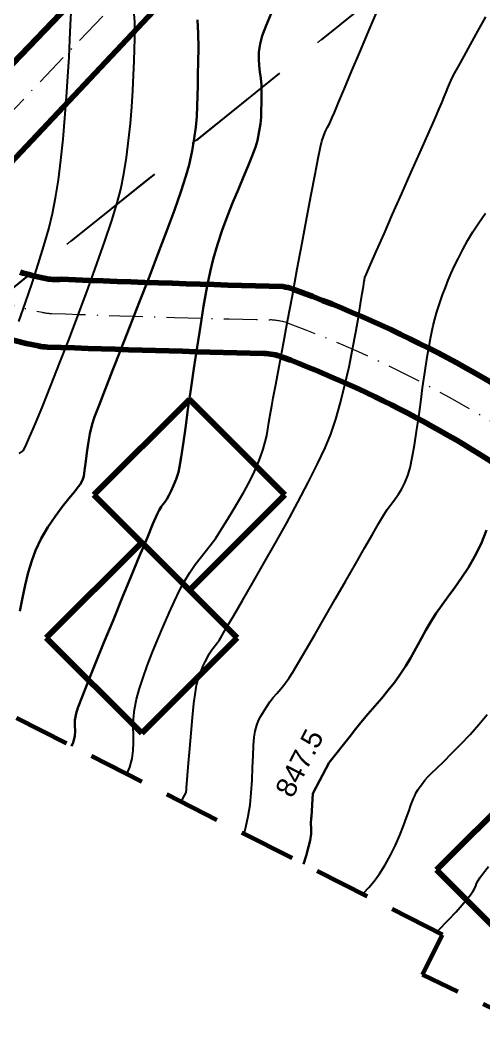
# Model space of a CAD drawing. Header units: metres. Extents: x -84 to 383, y -1857 to -1252.
# Drawn here: x 78.7 to 119.9, y -1706.2 to -1616.4 of the extents above; entities that cross this region are included whole.
import ezdxf

# ---------------------------------------------------------------- set-up
doc = ezdxf.new("R2010")
doc.units = ezdxf.units.M
doc.header["$MEASUREMENT"] = 0
for name, pattern in [('13', [5, 3, -1, 0, -1]), ('DASHED', [0.75, 0.5, -0.25]), ('HIDDEN2', [4.7625, 3.175, -1.5875])]:
    doc.linetypes.add(name, pattern=pattern)
for name, color, linetype in [('2', 5, 'Continuous'), ('CONT-MNR', 34, 'Continuous'), ('OGR', 41, 'Continuous')]:
    doc.layers.add(name, color=color, linetype=linetype)
for name, color, linetype, lineweight in [('new shit', 6, 'Continuous', 100), ('OS', 1, '13', 20), ('REGO', 1, 'Continuous', 25)]:
    doc.layers.add(name, color=color, linetype=linetype, lineweight=lineweight)
doc.styles.get("Standard").update_dxf_attribs({"font": 'arial.ttf'})

msp = doc.modelspace()

# ---------------------------------------------------------------- linework, layer by layer
at = {"layer": '2', "linetype": 'HIDDEN2', "ltscale": 3}
msp.add_line((246.378, -1504.585), (69.313, -1647.217), dxfattribs=at)
at = {"layer": '2', "linetype": 'HIDDEN2', "lineweight": 20, "ltscale": 3}
msp.add_line((246.031, -1504.87), (68.966, -1647.501), dxfattribs=at)
at = {"layer": 'CONT-MNR'}
for p, q in [((83.162, -1616.777), (83.205, -1615.701)), ((88.866, -1616.505), (88.803, -1615.812)), ((109.636, -1617.393), (110.427, -1615.513)), ((119.36, -1617.353), (120.075, -1616.061)), ((83.101, -1618.117), (83.162, -1616.777)), ((88.877, -1617.328), (88.866, -1616.505)), ((88.859, -1618.024), (88.877, -1617.328)), ((108.864, -1619.229), (109.636, -1617.393)), ((118.704, -1618.534), (119.36, -1617.353)), ((83.021, -1619.669), (83.101, -1618.117)), ((88.835, -1618.935), (88.859, -1618.024)), ((118.13, -1619.568), (118.704, -1618.534)), ((82.922, -1621.382), (83.021, -1619.669)), ((88.801, -1620.028), (88.835, -1618.935)), ((108.143, -1620.942), (108.864, -1619.229)), ((117.659, -1620.421), (118.13, -1619.568)), ((88.751, -1621.271), (88.801, -1620.028)), ((117.312, -1621.058), (117.659, -1620.421)), ((82.801, -1623.206), (82.922, -1621.382)), ((88.683, -1622.631), (88.751, -1621.271)), ((107.506, -1622.456), (108.143, -1620.942)), ((116.871, -1621.968), (117.113, -1621.444)), ((117.113, -1621.444), (117.312, -1621.058)), ((116.538, -1622.779), (116.693, -1622.39)), ((116.693, -1622.39), (116.871, -1621.968)), ((82.657, -1625.087), (82.801, -1623.206)), ((88.591, -1624.075), (88.683, -1622.631)), ((106.984, -1623.694), (107.506, -1622.456)), ((116.147, -1623.739), (116.369, -1623.206)), ((116.369, -1623.206), (116.538, -1622.779)), ((88.471, -1625.571), (88.591, -1624.075)), ((106.61, -1624.58), (106.984, -1623.694)), ((115.922, -1624.254), (116.147, -1623.739)), ((82.489, -1626.976), (82.657, -1625.087)), ((106.194, -1625.524), (106.416, -1625.037)), ((106.416, -1625.037), (106.61, -1624.58)), ((115.495, -1625.228), (115.922, -1624.254)), ((88.319, -1627.084), (88.471, -1625.571)), ((105.83, -1626.255), (106.003, -1625.906)), ((106.003, -1625.906), (106.194, -1625.524)), ((114.906, -1626.565), (115.495, -1625.228)), ((105.491, -1627.147), (105.664, -1626.645)), ((105.664, -1626.645), (105.83, -1626.255)), ((114.199, -1628.171), (114.906, -1626.565)), ((82.296, -1628.821), (82.489, -1626.976)), ((88.13, -1628.584), (88.319, -1627.084)), ((105.171, -1628.649), (105.376, -1627.64)), ((105.376, -1627.64), (105.491, -1627.147)), ((87.9, -1630.036), (88.13, -1628.584)), ((104.891, -1630.09), (105.171, -1628.649)), ((113.416, -1629.95), (114.199, -1628.171)), ((82.077, -1630.571), (82.296, -1628.821)), ((87.625, -1631.409), (87.9, -1630.036)), ((104.55, -1631.881), (104.891, -1630.09)), ((112.598, -1631.808), (113.416, -1629.95)), ((81.829, -1632.173), (82.077, -1630.571)), ((81.553, -1633.578), (81.829, -1632.173)), ((87.302, -1632.636), (87.625, -1631.409)), ((104.163, -1633.937), (104.55, -1631.881)), ((111.787, -1633.65), (112.598, -1631.808)), ((86.824, -1634.198), (87.302, -1632.636)), ((81.213, -1634.952), (81.553, -1633.578)), ((103.744, -1636.177), (104.163, -1633.937)), ((111.027, -1635.38), (111.787, -1633.65)), ((119.446, -1634.416), (120.038, -1633.552)), ((80.787, -1636.471), (81.213, -1634.952)), ((86.216, -1636.028), (86.824, -1634.198)), ((118.924, -1635.222), (119.446, -1634.416)), ((110.358, -1636.903), (111.027, -1635.38)), ((118.483, -1635.963), (118.924, -1635.222)), ((80.293, -1638.093), (80.787, -1636.471)), ((85.507, -1638.057), (86.216, -1636.028)), ((103.309, -1638.516), (103.744, -1636.177)), ((118.025, -1636.798), (118.483, -1635.963)), ((109.823, -1638.126), (110.358, -1636.903)), ((117.29, -1638.238), (117.631, -1637.549)), ((117.631, -1637.549), (118.025, -1636.798)), ((79.744, -1639.779), (80.293, -1638.093)), ((84.725, -1640.221), (85.507, -1638.057)), ((102.872, -1640.872), (103.309, -1638.516)), ((109.464, -1638.951), (109.823, -1638.126)), ((116.992, -1638.887), (117.29, -1638.238)), ((109.255, -1639.624), (109.277, -1639.472)), ((109.277, -1639.472), (109.324, -1639.286)), ((109.324, -1639.286), (109.464, -1638.951)), ((116.723, -1639.519), (116.992, -1638.887)), ((79.157, -1641.489), (79.744, -1639.779)), ((83.897, -1642.452), (84.725, -1640.221)), ((109.088, -1640.698), (109.183, -1640.077)), ((109.183, -1640.077), (109.224, -1639.815)), ((109.224, -1639.815), (109.255, -1639.624)), ((116.229, -1640.825), (116.473, -1640.157)), ((116.473, -1640.157), (116.723, -1639.519)), ((102.448, -1643.161), (102.872, -1640.872)), ((108.943, -1641.622), (109.088, -1640.698)), ((115.981, -1641.543), (116.229, -1640.825)), ((78.548, -1643.181), (79.157, -1641.489)), ((108.749, -1642.793), (108.943, -1641.622)), ((115.729, -1642.323), (115.981, -1641.543)), ((83.051, -1644.683), (83.897, -1642.452)), ((108.511, -1644.155), (108.749, -1642.793)), ((115.396, -1643.563), (115.54, -1642.979)), ((115.54, -1642.979), (115.729, -1642.323)), ((102.052, -1645.301), (102.448, -1643.161)), ((115.277, -1644.126), (115.396, -1643.563)), ((82.215, -1646.848), (83.051, -1644.683)), ((108.229, -1645.654), (108.511, -1644.155)), ((115.041, -1645.395), (115.165, -1644.72)), ((115.165, -1644.72), (115.277, -1644.126)), ((101.698, -1647.208), (102.052, -1645.301)), ((107.908, -1647.232), (108.229, -1645.654)), ((114.886, -1646.204), (115.041, -1645.395)), ((114.754, -1646.963), (114.886, -1646.204)), ((81.416, -1648.879), (82.215, -1646.848)), ((101.401, -1648.799), (101.698, -1647.208)), ((107.551, -1648.835), (107.908, -1647.232)), ((114.608, -1647.949), (114.754, -1646.963)), ((114.45, -1649.102), (114.608, -1647.949)), ((80.681, -1650.709), (81.416, -1648.879)), ((101.177, -1649.991), (101.401, -1648.799)), ((107.159, -1650.406), (107.551, -1648.835)), ((114.282, -1650.364), (114.45, -1649.102)), ((101.038, -1650.701), (101.177, -1649.991)), ((80.039, -1652.273), (80.681, -1650.709)), ((100.888, -1651.504), (101.038, -1650.701)), ((106.736, -1651.889), (107.159, -1650.406)), ((114.104, -1651.676), (114.282, -1650.364)), ((100.781, -1652.177), (100.888, -1651.504)), ((106.284, -1653.23), (106.736, -1651.889)), ((113.92, -1652.977), (114.104, -1651.676)), ((79.518, -1653.503), (80.039, -1652.273)), ((100.596, -1653.335), (100.691, -1652.772)), ((100.691, -1652.772), (100.781, -1652.177)), ((79.144, -1654.332), (79.518, -1653.503)), ((100.47, -1653.916), (100.596, -1653.335)), ((105.788, -1654.431), (106.284, -1653.23)), ((113.731, -1654.209), (113.92, -1652.977)), ((78.591, -1654.951), (78.945, -1654.694)), ((78.945, -1654.694), (79.144, -1654.332)), ((100.025, -1655.326), (100.287, -1654.563)), ((100.287, -1654.563), (100.47, -1653.916)), ((105.111, -1655.876), (105.788, -1654.431)), ((113.537, -1655.313), (113.731, -1654.209)), ((99.726, -1656.067), (100.025, -1655.326)), ((113.343, -1656.228), (113.537, -1655.313)), ((99.377, -1656.826), (99.726, -1656.067)), ((104.291, -1657.51), (105.111, -1655.876)), ((113.148, -1656.896), (113.343, -1656.228)), ((98.985, -1657.6), (99.377, -1656.826)), ((112.871, -1657.564), (113.148, -1656.896)), ((98.556, -1658.388), (98.985, -1657.6)), ((103.365, -1659.274), (104.291, -1657.51)), ((112.304, -1658.555), (112.592, -1658.1)), ((112.592, -1658.1), (112.871, -1657.564)), ((97.617, -1659.996), (98.098, -1659.188)), ((98.098, -1659.188), (98.556, -1658.388)), ((111.671, -1659.418), (111.999, -1658.977)), ((111.999, -1658.977), (112.304, -1658.555)), ((97.119, -1660.811), (97.617, -1659.996)), ((102.37, -1661.111), (103.365, -1659.274)), ((110.917, -1660.55), (111.313, -1659.925)), ((111.313, -1659.925), (111.671, -1659.418)), ((96.612, -1661.63), (97.119, -1660.811)), ((110.565, -1661.154), (110.917, -1660.55)), ((96.063, -1662.465), (96.612, -1661.63)), ((101.343, -1662.964), (102.37, -1661.111)), ((110.019, -1662.099), (110.565, -1661.154)), ((95.568, -1663.136), (96.063, -1662.465)), ((109.319, -1663.317), (110.019, -1662.099)), ((94.666, -1664.255), (95.108, -1663.71)), ((95.108, -1663.71), (95.568, -1663.136)), ((100.321, -1664.774), (101.343, -1662.964)), ((108.505, -1664.737), (109.319, -1663.317)), ((94.222, -1664.836), (94.666, -1664.255)), ((93.759, -1665.522), (94.222, -1664.836)), ((99.341, -1666.484), (100.321, -1664.774)), ((107.615, -1666.289), (108.505, -1664.737)), ((92.855, -1667.148), (93.257, -1666.379)), ((93.257, -1666.379), (93.759, -1665.522)), ((106.69, -1667.901), (107.615, -1666.289)), ((92.403, -1668.081), (92.855, -1667.148)), ((98.442, -1668.037), (99.341, -1666.484)), ((91.915, -1669.139), (92.403, -1668.081)), ((97.659, -1669.374), (98.442, -1668.037)), ((105.768, -1669.504), (106.69, -1667.901)), ((91.411, -1670.283), (91.915, -1669.139)), ((97.03, -1670.439), (97.659, -1669.374)), ((104.889, -1671.027), (105.768, -1669.504)), ((90.908, -1671.476), (91.411, -1670.283)), ((96.592, -1671.174), (97.03, -1670.439)), ((90.422, -1672.679), (90.908, -1671.476)), ((96.137, -1671.879), (96.382, -1671.521)), ((96.382, -1671.521), (96.592, -1671.174)), ((104.093, -1672.401), (104.889, -1671.027)), ((89.971, -1673.854), (90.422, -1672.679)), ((95.492, -1672.781), (95.718, -1672.414)), ((95.718, -1672.414), (95.924, -1672.145)), ((95.924, -1672.145), (96.137, -1671.879)), ((103.417, -1673.554), (104.093, -1672.401)), ((94.923, -1673.911), (95.124, -1673.481)), ((95.124, -1673.481), (95.317, -1673.104)), ((95.317, -1673.104), (95.492, -1672.781)), ((102.903, -1674.416), (103.417, -1673.554)), ((89.573, -1674.962), (89.971, -1673.854)), ((94.534, -1674.945), (94.724, -1674.399)), ((94.724, -1674.399), (94.923, -1673.911)), ((102.589, -1674.917), (102.903, -1674.416)), ((89.245, -1675.965), (89.573, -1674.962)), ((94.364, -1675.551), (94.534, -1674.945)), ((102.201, -1675.454), (102.589, -1674.917)), ((89.005, -1676.825), (89.245, -1675.965)), ((94.127, -1677.197), (94.251, -1676.195)), ((94.251, -1676.195), (94.364, -1675.551)), ((101.179, -1676.661), (101.499, -1676.292)), ((101.499, -1676.292), (101.838, -1675.901)), ((101.838, -1675.901), (102.201, -1675.454)), ((88.827, -1677.74), (89.005, -1676.825)), ((100.59, -1677.463), (100.877, -1677.04)), ((100.877, -1677.04), (101.179, -1676.661)), ((88.75, -1678.56), (88.827, -1677.74)), ((93.998, -1678.445), (94.127, -1677.197)), ((100.063, -1678.337), (100.293, -1677.944)), ((100.293, -1677.944), (100.59, -1677.463)), ((88.737, -1679.311), (88.75, -1678.56)), ((93.87, -1679.823), (93.998, -1678.445)), ((99.717, -1679.13), (99.878, -1678.71)), ((99.878, -1678.71), (100.063, -1678.337)), ((119.458, -1679.068), (120.177, -1678.175)), ((88.754, -1680.016), (88.737, -1679.311)), ((93.75, -1681.217), (93.87, -1679.823)), ((99.476, -1680.183), (99.56, -1679.665)), ((99.56, -1679.665), (99.717, -1679.13)), ((118.669, -1679.961), (119.458, -1679.068)), ((88.737, -1681.385), (88.765, -1680.699)), ((88.765, -1680.699), (88.754, -1680.016)), ((99.419, -1680.931), (99.476, -1680.183)), ((117.855, -1680.824), (118.669, -1679.961)), ((88.633, -1682.096), (88.737, -1681.385)), ((93.645, -1682.512), (93.75, -1681.217)), ((99.378, -1681.855), (99.419, -1680.931)), ((116.328, -1682.348), (117.06, -1681.63)), ((117.06, -1681.63), (117.855, -1680.824)), ((88.418, -1682.857), (88.633, -1682.096)), ((93.56, -1683.595), (93.645, -1682.512)), ((99.339, -1682.9), (99.378, -1681.855)), ((115.703, -1682.951), (116.328, -1682.348)), ((88.156, -1683.488), (88.418, -1682.857)), ((99.289, -1684.013), (99.339, -1682.9)), ((114.954, -1683.697), (115.231, -1683.411)), ((115.231, -1683.411), (115.703, -1682.951)), ((93.478, -1684.665), (93.502, -1684.351)), ((93.502, -1684.351), (93.56, -1683.595)), ((99.217, -1685.141), (99.289, -1684.013)), ((114.221, -1684.583), (114.426, -1684.314)), ((114.426, -1684.314), (114.662, -1684.034)), ((114.662, -1684.034), (114.954, -1683.697)), ((93.291, -1685.376), (93.426, -1685.108)), ((93.426, -1685.108), (93.448, -1685.038)), ((93.448, -1685.038), (93.458, -1684.911)), ((93.458, -1684.911), (93.478, -1684.665)), ((99.108, -1686.228), (99.217, -1685.141)), ((113.748, -1685.408), (113.857, -1685.173)), ((113.857, -1685.173), (114.021, -1684.885)), ((114.021, -1684.885), (114.221, -1684.583)), ((92.999, -1685.956), (93.291, -1685.376)), ((113.41, -1686.243), (113.519, -1685.957)), ((113.519, -1685.957), (113.65, -1685.65)), ((113.65, -1685.65), (113.748, -1685.408)), ((98.952, -1687.221), (99.108, -1686.228)), ((113.02, -1687.343), (113.243, -1686.716)), ((113.243, -1686.716), (113.41, -1686.243)), ((98.74, -1688.2), (98.952, -1687.221)), ((112.743, -1688.089), (113.02, -1687.343)), ((98.586, -1688.803), (98.74, -1688.2)), ((112.414, -1688.919), (112.743, -1688.089)), ((112.033, -1689.798), (112.414, -1688.919)), ((111.602, -1690.692), (112.033, -1689.798)), ((111.124, -1691.567), (111.602, -1690.692)), ((110.136, -1693.005), (110.625, -1692.347)), ((110.625, -1692.347), (111.124, -1691.567)), ((119.542, -1692.708), (119.865, -1692.28)), ((119.865, -1692.28), (120.309, -1691.708)), ((109.656, -1693.574), (110.136, -1693.005)), ((119.175, -1693.441), (119.248, -1693.215)), ((119.248, -1693.215), (119.374, -1692.95)), ((119.374, -1692.95), (119.542, -1692.708)), ((109.115, -1694.169), (109.188, -1694.09)), ((109.188, -1694.09), (109.656, -1693.574)), ((118.435, -1694.553), (118.697, -1694.215)), ((118.697, -1694.215), (118.906, -1693.93)), ((118.906, -1693.93), (119.051, -1693.707)), ((119.051, -1693.707), (119.175, -1693.441)), ((117.785, -1695.336), (118.128, -1694.93)), ((118.128, -1694.93), (118.435, -1694.553)), ((116.749, -1696.446), (117.423, -1695.731)), ((117.423, -1695.731), (117.785, -1695.336)), ((115.845, -1697.397), (116.749, -1696.446)), ((115.715, -1697.533), (115.845, -1697.397))]:
    msp.add_line(p, q, dxfattribs=at)
at = {"layer": 'CONT-MNR', "lineweight": 30}
for p, q in [((100.539, -1616.845), (100.999, -1615.766)), ((94.495, -1617.564), (94.444, -1616.347)), ((100.192, -1617.765), (100.539, -1616.845)), ((94.521, -1618.832), (94.495, -1617.564)), ((99.997, -1618.464), (100.192, -1617.765)), ((94.509, -1620.111), (94.521, -1618.832)), ((99.898, -1619.208), (99.997, -1618.464)), ((99.882, -1619.845), (99.898, -1619.208)), ((94.485, -1621.189), (94.509, -1620.111)), ((99.923, -1620.417), (99.882, -1619.845)), ((99.996, -1620.967), (99.923, -1620.417)), ((94.47, -1622.181), (94.485, -1621.189)), ((100.074, -1621.535), (99.996, -1620.967)), ((94.453, -1623.117), (94.47, -1622.181)), ((100.131, -1622.164), (100.074, -1621.535)), ((100.141, -1622.895), (100.131, -1622.164)), ((94.422, -1624.028), (94.453, -1623.117)), ((100.124, -1623.724), (100.141, -1622.895)), ((94.368, -1624.943), (94.422, -1624.028)), ((100.112, -1624.403), (100.124, -1623.724)), ((94.279, -1625.892), (94.368, -1624.943)), ((100.036, -1625.6), (100.089, -1625.004)), ((100.089, -1625.004), (100.112, -1624.403)), ((94.145, -1626.904), (94.279, -1625.892)), ((99.935, -1626.265), (100.036, -1625.6)), ((93.955, -1628.01), (94.145, -1626.904)), ((99.77, -1627.07), (99.935, -1626.265)), ((99.313, -1628.445), (99.591, -1627.686)), ((99.591, -1627.686), (99.77, -1627.07)), ((93.697, -1629.239), (93.955, -1628.01)), ((98.955, -1629.331), (99.313, -1628.445)), ((93.416, -1630.268), (93.697, -1629.239)), ((98.536, -1630.325), (98.955, -1629.331)), ((92.97, -1631.642), (93.416, -1630.268)), ((98.076, -1631.411), (98.536, -1630.325)), ((92.388, -1633.297), (92.97, -1631.642)), ((97.594, -1632.572), (98.076, -1631.411)), ((97.109, -1633.792), (97.594, -1632.572)), ((91.697, -1635.173), (92.388, -1633.297)), ((96.641, -1635.053), (97.109, -1633.792)), ((90.927, -1637.206), (91.697, -1635.173)), ((96.209, -1636.339), (96.641, -1635.053)), ((95.832, -1637.633), (96.209, -1636.339)), ((90.105, -1639.335), (90.927, -1637.206)), ((95.561, -1638.781), (95.832, -1637.633)), ((89.261, -1641.497), (90.105, -1639.335)), ((95.278, -1640.198), (95.561, -1638.781)), ((94.987, -1641.825), (95.278, -1640.198)), ((88.422, -1643.63), (89.261, -1641.497)), ((94.694, -1643.602), (94.987, -1641.825)), ((87.616, -1645.672), (88.422, -1643.63)), ((94.404, -1645.471), (94.694, -1643.602)), ((86.873, -1647.56), (87.616, -1645.672)), ((94.12, -1647.372), (94.404, -1645.471)), ((86.221, -1649.233), (86.873, -1647.56)), ((93.849, -1649.245), (94.12, -1647.372)), ((85.687, -1650.627), (86.221, -1649.233)), ((93.594, -1651.033), (93.849, -1649.245)), ((85.3, -1651.681), (85.687, -1650.627)), ((93.362, -1652.674), (93.594, -1651.033)), ((85.089, -1652.333), (85.3, -1651.681)), ((84.885, -1653.202), (85.089, -1652.333)), ((93.156, -1654.111), (93.362, -1652.674)), ((84.725, -1654.068), (84.885, -1653.202)), ((84.601, -1654.89), (84.725, -1654.068)), ((92.981, -1655.284), (93.156, -1654.111)), ((84.435, -1656.248), (84.506, -1655.63)), ((84.506, -1655.63), (84.601, -1654.89)), ((92.843, -1656.133), (92.981, -1655.284)), ((84.381, -1656.705), (84.435, -1656.248)), ((92.746, -1656.6), (92.843, -1656.133)), ((84.154, -1657.445), (84.247, -1657.235)), ((84.247, -1657.235), (84.335, -1656.963)), ((84.335, -1656.963), (84.381, -1656.705)), ((92.314, -1657.794), (92.538, -1657.232)), ((92.538, -1657.232), (92.746, -1656.6)), ((83.495, -1658.347), (83.848, -1657.923)), ((83.848, -1657.923), (84.018, -1657.698)), ((84.018, -1657.698), (84.154, -1657.445)), ((91.883, -1658.686), (92.091, -1658.28)), ((92.091, -1658.28), (92.314, -1657.794)), ((82.419, -1659.687), (83.004, -1658.944)), ((83.004, -1658.944), (83.495, -1658.347)), ((91.527, -1659.286), (91.707, -1659.006)), ((91.707, -1659.006), (91.883, -1658.686)), ((81.787, -1660.549), (82.419, -1659.687)), ((90.852, -1660.354), (91.021, -1659.977)), ((91.021, -1659.977), (91.198, -1659.695)), ((91.198, -1659.695), (91.362, -1659.49)), ((91.362, -1659.49), (91.527, -1659.286)), ((81.151, -1661.503), (81.787, -1660.549)), ((90.484, -1661.217), (90.852, -1660.354)), ((80.557, -1662.522), (81.151, -1661.503)), ((89.954, -1662.479), (90.484, -1661.217)), ((120.139, -1661.776), (119.643, -1662.978)), ((80.05, -1663.581), (80.557, -1662.522)), ((89.298, -1664.054), (89.954, -1662.479)), ((79.708, -1664.503), (80.05, -1663.581)), ((119.643, -1662.978), (119.098, -1664.074)), ((79.4, -1665.537), (79.708, -1664.503)), ((88.551, -1665.856), (89.298, -1664.054)), ((119.098, -1664.074), (118.519, -1665.079)), ((118.519, -1665.079), (117.921, -1666.003)), ((79.123, -1666.649), (79.4, -1665.537)), ((87.75, -1667.799), (88.551, -1665.856)), ((117.921, -1666.003), (117.321, -1666.859)), ((78.877, -1667.804), (79.123, -1666.649)), ((117.321, -1666.859), (116.735, -1667.66)), ((78.66, -1668.967), (78.877, -1667.804)), ((86.931, -1669.796), (87.75, -1667.799)), ((116.735, -1667.66), (116.176, -1668.418)), ((116.176, -1668.418), (115.662, -1669.145)), ((86.129, -1671.761), (86.931, -1669.796)), ((115.208, -1669.854), (114.731, -1670.678)), ((115.662, -1669.145), (115.208, -1669.854)), ((114.731, -1670.678), (114.349, -1671.372)), ((85.381, -1673.609), (86.129, -1671.761)), ((114.349, -1671.372), (114.021, -1671.986)), ((113.706, -1672.571), (113.364, -1673.175)), ((114.021, -1671.986), (113.706, -1672.571)), ((113.364, -1673.175), (112.953, -1673.849)), ((84.723, -1675.253), (85.381, -1673.609)), ((112.953, -1673.849), (112.432, -1674.643)), ((84.19, -1676.606), (84.723, -1675.253)), ((111.942, -1675.324), (111.397, -1676.016)), ((112.432, -1674.643), (111.942, -1675.324)), ((111.397, -1676.016), (110.812, -1676.717)), ((83.819, -1677.584), (84.19, -1676.606)), ((110.812, -1676.717), (110.203, -1677.43)), ((83.645, -1678.099), (83.819, -1677.584)), ((110.203, -1677.43), (109.584, -1678.154)), ((83.547, -1679.18), (83.55, -1678.69)), ((83.55, -1678.69), (83.645, -1678.099)), ((108.97, -1678.89), (108.375, -1679.639)), ((109.584, -1678.154), (108.97, -1678.89)), ((83.538, -1680.11), (83.565, -1679.632)), ((83.565, -1679.632), (83.547, -1679.18)), ((108.375, -1679.639), (108.134, -1679.967)), ((83.245, -1680.986), (83.395, -1680.676)), ((83.395, -1680.676), (83.538, -1680.11)), ((108.134, -1679.967), (106.149, -1682.451)), ((106.149, -1682.451), (104.694, -1685.213)), ((104.694, -1685.213), (104.581, -1687.248)), ((104.551, -1687.404), (104.529, -1687.882)), ((104.529, -1687.882), (104.541, -1688.327)), ((104.581, -1687.248), (104.551, -1687.404)), ((104.534, -1688.811), (104.455, -1689.405)), ((104.541, -1688.327), (104.534, -1688.811)), ((104.455, -1689.405), (104.316, -1689.962)), ((104.316, -1689.962), (104.087, -1690.745)), ((104.087, -1690.745), (103.853, -1691.488))]:
    msp.add_line(p, q, dxfattribs=at)
at = {"layer": 'new shit'}
for p, q in [((69.125, -1629.477), (110.428, -1586.477)), ((76.383, -1630.572), (116.198, -1588.271)), ((85.236, -1658.624), (93.722, -1650.139)), ((93.722, -1650.139), (102.207, -1658.624)), ((93.722, -1667.11), (85.236, -1658.624)), ((102.207, -1658.624), (93.722, -1667.11)), ((89.479, -1662.867), (80.994, -1671.352)), ((97.964, -1671.352), (89.479, -1662.867)), ((80.994, -1671.352), (89.479, -1679.838)), ((89.479, -1679.838), (97.964, -1671.352)), ((124.157, -1683.525), (115.671, -1692.011)), ((115.671, -1692.011), (124.157, -1700.496))]:
    msp.add_line(p, q, dxfattribs=at)
for centre, radius, start, end in [((89.588, -1599.538), 46.767, 216.05245, 258.5377), ((89.704, -1599.249), 41.072, 254.43343, 257.43941), ((81.859, -1634.458), 5, 257.43941, 275.84031), ((133.111, -400.166), 1240.304, 267.655285, 268.564732), ((101.209, -1645.011), 5, 70.03486, 80.37971), ((66.585, -1740.319), 106.402, 53.81848, 70.03486), ((81.288, -1640.473), 5, 258.5377, 268.05366), ((154.797, 522.641), 2169.363, 268.05366, 268.561198), ((100.201, -1651.036), 5, 69.36831, 88.5612), ((66.585, -1740.319), 100.402, 54.44856, 69.36831)]:
    msp.add_arc(centre, radius, start, end, dxfattribs=at)
at = {"layer": 'OS'}
msp.add_line((66.374, -1636.64), (113.309, -1587.376), dxfattribs=at)
for centre, radius, start, end in [((89.704, -1599.249), 44.072, 217.72268, 258.10956), ((81.653, -1637.483), 5, 258.10956, 268.06065), ((154.797, 522.641), 2166.363, 268.060649, 268.574471), ((100.779, -1648.049), 5, 69.66597, 88.57447), ((66.585, -1740.319), 103.402, 54.12849, 69.66597)]:
    msp.add_arc(centre, radius, start, end, dxfattribs=at)
at = {"layer": 'REGO', "linetype": 'DASHED', "lineweight": 60, "ltscale": 10}
for p, q in [((116.214, -1697.787), (24.055, -1650.822)), ((114.44, -1701.337), (116.214, -1697.787)), ((124.337, -1706.156), (114.44, -1701.337))]:
    msp.add_line(p, q, dxfattribs=at)

# ---------------------------------------------------------------- texts
at = {"layer": 'OGR'}
msp.add_text('847.5', height=1.8, rotation=63.02208, dxfattribs=at).set_placement((102.868, -1685.711, 19.542))

doc.saveas('drawing.dxf')
